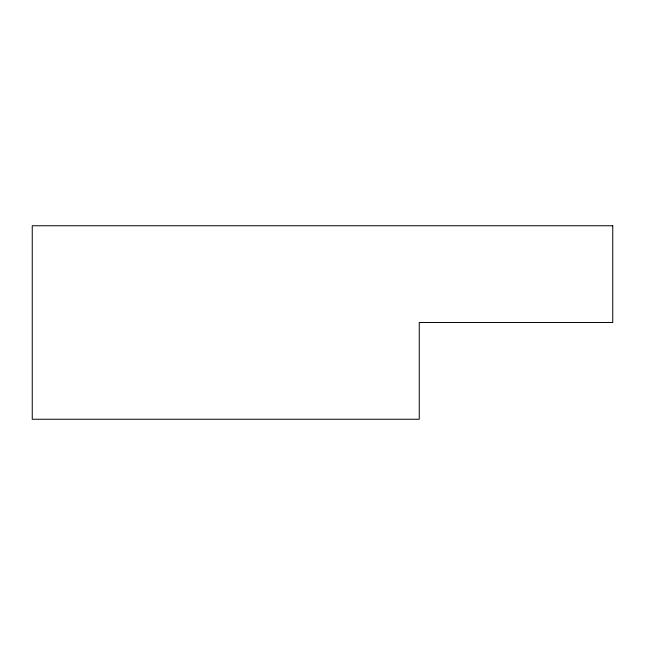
<?xml version="1.0" encoding="UTF-8"?>
<svg xmlns="http://www.w3.org/2000/svg" width="645" height="645" viewBox="0 0 645 645"><rect width="100%" height="100%" fill="white"/><g stroke="black" fill="none" stroke-linecap="round" stroke-linejoin="round"><path stroke-width="0.97" d="M612.75 225.75L32.25 225.75L32.25 419.25L419.25 419.25L419.25 322.5L612.75 322.5L612.75 225.75"/></g></svg>
